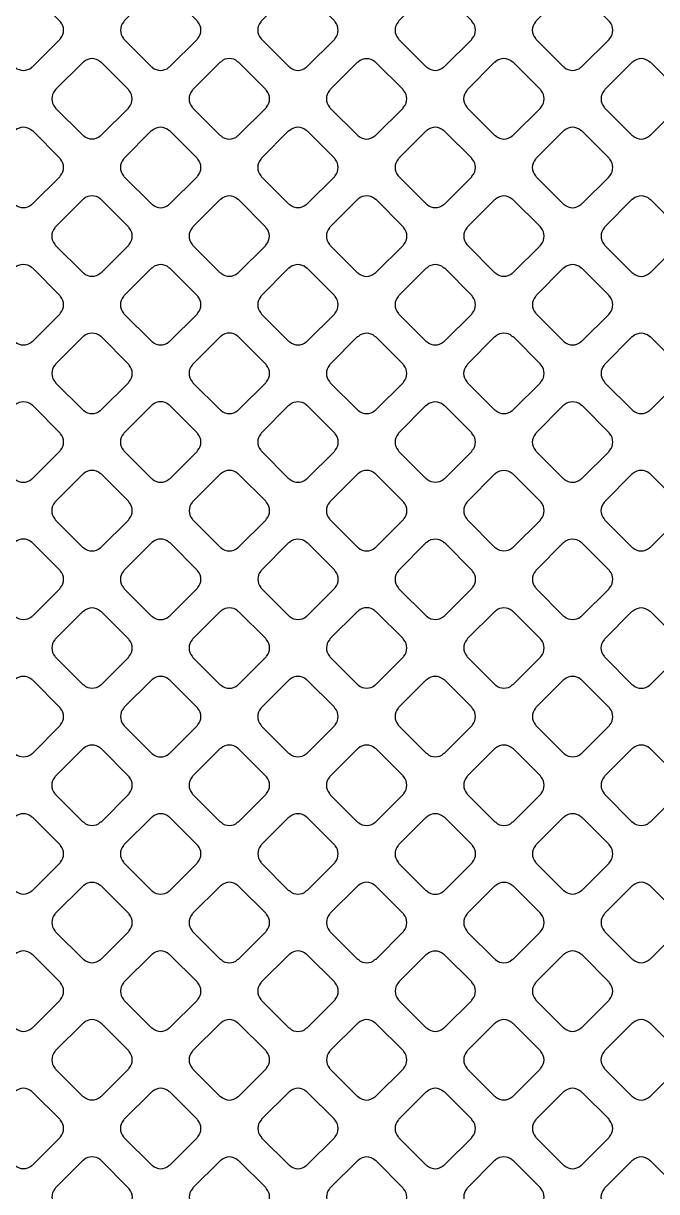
# Model space of a CAD drawing. Header units: millimetres. Extents: x 3440 to 3572, y 2 to 96.
# Drawn here: x 3532.939 to 3533.933, y 52.539 to 54.373 of the extents above; entities that cross this region are included whole.
import ezdxf

# ---------------------------------------------------------------- set-up
doc = ezdxf.new("R2010")
doc.units = ezdxf.units.MM
doc.header["$LTSCALE"] = 23.1
doc.layers.add('gbr-dxf', color=7, linetype='CONTINUOUS')

msp = doc.modelspace()

# ---------------------------------------------------------------- linework, layer by layer
at = {"layer": 'gbr-dxf', "linetype": 'Continuous'}
for points in [[(3532.8811, 54.3757, 0.379206), (3532.8811, 54.3498, -0.096458), (3532.8821, 54.3481), (3532.9247, 54.3055, -0.092289), (3532.9263, 54.3045, 0.37981), (3532.9523, 54.3045, -0.096625), (3532.9539, 54.3055), (3532.9965, 54.3481, -0.096111), (3532.9975, 54.3498, 0.37981), (3532.9975, 54.3757, -0.083792), (3532.9966, 54.3771), (3532.9538, 54.42, -0.088207), (3532.9523, 54.4209, 0.379523), (3532.9263, 54.4209, -0.096475), (3532.9247, 54.4199), (3532.8821, 54.3774, -0.096509)], [(3533.0966, 54.3756, 0.379249), (3533.0966, 54.3497, -0.10047), (3533.0976, 54.348), (3533.1401, 54.3055, -0.096332), (3533.1417, 54.3045, 0.379451), (3533.1677, 54.3045, -0.096117), (3533.1693, 54.3055), (3533.2121, 54.3483, -0.095895), (3533.213, 54.3499, 0.379201), (3533.213, 54.3758, -0.096625), (3533.212, 54.3775), (3533.1696, 54.42, -0.100476), (3533.1678, 54.421, 0.3795), (3533.1419, 54.421, -0.096614), (3533.1402, 54.42), (3533.0975, 54.3773, -0.096195)], [(3533.3121, 54.3498, -0.083548), (3533.3129, 54.3484), (3533.3558, 54.3056, -0.096328), (3533.3574, 54.3046, 0.379422), (3533.3834, 54.3046, -0.096625), (3533.385, 54.3056), (3533.4275, 54.3481, -0.096111), (3533.4285, 54.3497, 0.379451), (3533.4285, 54.3757, -0.096259), (3533.4275, 54.3773), (3533.3849, 54.42, -0.100215), (3533.3832, 54.421, 0.379249), (3533.3572, 54.4209, -0.096458), (3533.3556, 54.42), (3533.3131, 54.3774, -0.096627), (3533.3121, 54.3758, 0.379357)], [(3533.5276, 54.3497, -0.087848), (3533.5285, 54.3482), (3533.5711, 54.3056, -0.10046), (3533.5728, 54.3046, 0.37981), (3533.5988, 54.3046, -0.096625), (3533.6004, 54.3056), (3533.643, 54.3482, -0.096111), (3533.644, 54.3499, 0.37981), (3533.644, 54.3758, -0.09253), (3533.6431, 54.3774), (3533.6005, 54.42, -0.096423), (3533.5989, 54.4209, 0.379731), (3533.5729, 54.4209, -0.096458), (3533.5712, 54.42), (3533.5286, 54.3773, -0.096627), (3533.5276, 54.3756, 0.379731)], [(3533.7431, 54.3758, 0.379249), (3533.7431, 54.3498, -0.096475), (3533.7441, 54.3482), (3533.7868, 54.3055, -0.092289), (3533.7884, 54.3045, 0.37981), (3533.8144, 54.3045, -0.096625), (3533.816, 54.3055), (3533.8586, 54.3481, -0.096111), (3533.8596, 54.3498, 0.379308), (3533.8596, 54.3757, -0.083622), (3533.8587, 54.3771), (3533.8157, 54.4201, -0.087865), (3533.8143, 54.421, 0.379112), (3533.7883, 54.421, -0.096614), (3533.7867, 54.42), (3533.7441, 54.3774, -0.096195)], [(3532.9889, 54.242, -0.100588), (3532.9899, 54.2403), (3533.0324, 54.1978, -0.095895), (3533.0341, 54.1968, 0.379201), (3533.06, 54.1969, -0.096625), (3533.0616, 54.1978), (3533.1041, 54.2403, -0.096332), (3533.1051, 54.242, 0.379308), (3533.1051, 54.2679, -0.095968), (3533.1042, 54.2696), (3533.0614, 54.3123, -0.083374), (3533.06, 54.3132, 0.37947), (3533.0341, 54.3132, -0.096723), (3533.0324, 54.3122), (3532.9899, 54.2697, -0.096857), (3532.9889, 54.268, 0.3795)], [(3533.2043, 54.268, 0.379249), (3533.2043, 54.242, -0.103917), (3533.2053, 54.2402), (3533.2478, 54.1977, -0.10046), (3533.2495, 54.1967, 0.379451), (3533.2755, 54.1967, -0.096117), (3533.2771, 54.1977), (3533.3198, 54.2404, -0.095895), (3533.3208, 54.242, 0.379201), (3533.3208, 54.2679, -0.108153), (3533.3197, 54.2698), (3533.2772, 54.3123, -0.096111), (3533.2756, 54.3133, 0.3795), (3533.2496, 54.3133, -0.096259), (3533.248, 54.3123), (3533.2053, 54.2696, -0.096539)], [(3533.4199, 54.242, -0.088014), (3533.4208, 54.2405), (3533.4636, 54.1977, -0.083651), (3533.465, 54.1968, 0.37981), (3533.491, 54.1968, -0.095956), (3533.4927, 54.1978), (3533.5352, 54.2404, -0.096332), (3533.5362, 54.2421, 0.37981), (3533.5362, 54.268, -0.092636), (3533.5353, 54.2696), (3533.4927, 54.3122, -0.096627), (3533.4911, 54.3131, 0.379731), (3533.4651, 54.3131, -0.096723), (3533.4634, 54.3122), (3533.4209, 54.2696, -0.096857), (3533.4199, 54.268, 0.379731)], [(3533.6353, 54.242, -0.087254), (3533.6362, 54.2405), (3533.6789, 54.1978, -0.100073), (3533.6807, 54.1968, 0.379201), (3533.7066, 54.1968, -0.096625), (3533.7082, 54.1978), (3533.7509, 54.2404, -0.096111), (3533.7518, 54.242, 0.37981), (3533.7518, 54.268, -0.092418), (3533.7509, 54.2696), (3533.7082, 54.3123, -0.096857), (3533.7066, 54.3132, 0.379357), (3533.6806, 54.3133, -0.096507), (3533.679, 54.3123), (3533.6363, 54.2696, -0.096527), (3533.6353, 54.2679, 0.379112)], [(3533.851, 54.242, -0.10047), (3533.852, 54.2403), (3533.8945, 54.1978, -0.096857), (3533.8962, 54.1968, 0.379237), (3533.9221, 54.1968, -0.096031), (3533.9237, 54.1978), (3533.9663, 54.2403, -0.096328), (3533.9672, 54.2419, 0.379465), (3533.9672, 54.2679, -0.096723), (3533.9663, 54.2696), (3533.9235, 54.3123, -0.083681), (3533.9221, 54.3132, 0.379731), (3533.8962, 54.3132, -0.096458), (3533.8945, 54.3122), (3533.852, 54.2696, -0.096627), (3533.851, 54.268, 0.379731)], [(3532.8811, 54.1343, -0.091581), (3532.882, 54.1327), (3532.9248, 54.09, -0.087737), (3532.9262, 54.0891, 0.379422), (3532.9522, 54.0891, -0.096625), (3532.9538, 54.09), (3532.9965, 54.1327, -0.096111), (3532.9975, 54.1344, 0.37981), (3532.9975, 54.1603, -0.088014), (3532.9966, 54.1618), (3532.9539, 54.2045, -0.092233), (3532.9523, 54.2054, 0.379357), (3532.9264, 54.2055, -0.096507), (3532.9247, 54.2045), (3532.8821, 54.1618, -0.096527), (3532.8811, 54.1602, 0.379)], [(3533.0966, 54.1343, -0.096625), (3533.0976, 54.1327), (3533.1403, 54.09, -0.092233), (3533.1418, 54.089, 0.37981), (3533.1678, 54.089, -0.096103), (3533.1694, 54.09), (3533.212, 54.1326, -0.095819), (3533.213, 54.1342, 0.37981), (3533.213, 54.1602, -0.083792), (3533.2121, 54.1616), (3533.1692, 54.2045, -0.088207), (3533.1677, 54.2054, 0.379731), (3533.1417, 54.2054, -0.096723), (3533.1401, 54.2045), (3533.0976, 54.1619, -0.096627), (3533.0966, 54.1603, 0.379731)], [(3533.3121, 54.1601, 0.37947), (3533.3121, 54.1342, -0.095956), (3533.3131, 54.1325), (3533.3554, 54.0901, -0.108029), (3533.3573, 54.0891, 0.379308), (3533.3832, 54.0891, -0.09601), (3533.3849, 54.09), (3533.4275, 54.1327, -0.096227), (3533.4285, 54.1343, 0.379422), (3533.4285, 54.1603, -0.100399), (3533.4275, 54.162), (3533.3851, 54.2044, -0.10437), (3533.3833, 54.2054, 0.379357), (3533.3574, 54.2054, -0.096507), (3533.3557, 54.2045), (3533.313, 54.1618, -0.096527)], [(3533.5276, 54.1343, -0.083792), (3533.5285, 54.1329), (3533.5713, 54.0901, -0.096627), (3533.5729, 54.0891, 0.37981), (3533.5989, 54.0891, -0.096625), (3533.6006, 54.0901), (3533.643, 54.1326, -0.096111), (3533.644, 54.1342, 0.37981), (3533.644, 54.1602, -0.096458), (3533.643, 54.1618), (3533.6005, 54.2044, -0.100519), (3533.5987, 54.2054, 0.379731), (3533.5728, 54.2054, -0.096458), (3533.5711, 54.2044), (3533.5286, 54.1619, -0.096857), (3533.5276, 54.1603, 0.379731)], [(3533.7431, 54.1342, -0.087784), (3533.744, 54.1327), (3533.7867, 54.09, -0.100151), (3533.7884, 54.089, 0.379308), (3533.8143, 54.089, -0.09601), (3533.816, 54.09), (3533.8586, 54.1327, -0.096227), (3533.8596, 54.1343, 0.379191), (3533.8596, 54.1602, -0.092029), (3533.8587, 54.1618), (3533.816, 54.2045, -0.096539), (3533.8144, 54.2054, 0.379249), (3533.7884, 54.2054, -0.096458), (3533.7868, 54.2044), (3533.7441, 54.1618, -0.096627), (3533.7431, 54.1601, 0.379731)], [(3532.9888, 54.0266, -0.096261), (3532.9898, 54.025), (3533.0325, 53.9822, -0.091737), (3533.0341, 53.9813, 0.379011), (3533.06, 53.9813, -0.09601), (3533.0617, 53.9822), (3533.1043, 54.0248, -0.096227), (3533.1053, 54.0265, 0.379422), (3533.1052, 54.0524, -0.100399), (3533.1042, 54.0542), (3533.0615, 54.0969, -0.088207), (3533.06, 54.0978, 0.379357), (3533.0341, 54.0978, -0.095968), (3533.0325, 54.0968), (3532.9898, 54.0542, -0.096527), (3532.9888, 54.0525, 0.378945)], [(3533.2044, 54.0265, -0.100399), (3533.2054, 54.0248), (3533.2479, 53.9823, -0.096627), (3533.2495, 53.9813, 0.37981), (3533.2755, 53.9813, -0.096625), (3533.2772, 53.9823), (3533.3197, 54.0248, -0.096111), (3533.3206, 54.0265, 0.37981), (3533.3206, 54.0524, -0.096458), (3533.3196, 54.0541), (3533.277, 54.0968, -0.083733), (3533.2756, 54.0976, 0.379731), (3533.2496, 54.0976, -0.096625), (3533.248, 54.0967), (3533.2054, 54.0541, -0.096111), (3533.2044, 54.0525, 0.379731)], [(3533.4198, 54.0524, 0.379249), (3533.4198, 54.0265, -0.10047), (3533.4208, 54.0248), (3533.4634, 53.9822, -0.096111), (3533.465, 53.9812, 0.37981), (3533.491, 53.9812, -0.095956), (3533.4927, 53.9822), (3533.5354, 54.0249, -0.096111), (3533.5364, 54.0265, 0.379308), (3533.5364, 54.0525, -0.09601), (3533.5354, 54.0541), (3533.4928, 54.0968, -0.100093), (3533.491, 54.0978, 0.379112), (3533.4651, 54.0978, -0.096614), (3533.4635, 54.0968), (3533.4208, 54.0541, -0.096195)], [(3533.6354, 54.0265, -0.083792), (3533.6363, 54.0251), (3533.679, 53.9823, -0.09693), (3533.6807, 53.9813, 0.379237), (3533.7066, 53.9813, -0.095487), (3533.7083, 53.9823), (3533.7508, 54.0248, -0.096227), (3533.7518, 54.0265, 0.379465), (3533.7518, 54.0524, -0.096458), (3533.7508, 54.0541), (3533.7083, 54.0966, -0.100824), (3533.7066, 54.0976, 0.379731), (3533.6806, 54.0976, -0.096625), (3533.6789, 54.0966), (3533.6364, 54.0541, -0.096111), (3533.6354, 54.0524, 0.379731)], [(3533.8509, 54.0524, 0.379605), (3533.8509, 54.0265, -0.096625), (3533.8519, 54.0248), (3533.8945, 53.9822, -0.092233), (3533.8961, 53.9812, 0.37981), (3533.9221, 53.9812, -0.095956), (3533.9237, 53.9822), (3533.9663, 54.0248, -0.096332), (3533.9673, 54.0265, 0.37981), (3533.9673, 54.0524, -0.10047), (3533.9663, 54.0542), (3533.9237, 54.0968, -0.088202), (3533.9222, 54.0977, 0.379297), (3533.8962, 54.0977, -0.096217), (3533.8946, 54.0968), (3533.8519, 54.0541, -0.096527)], [(3532.8811, 53.9188, -0.087784), (3532.882, 53.9173), (3532.9249, 53.8744, -0.083651), (3532.9263, 53.8735, 0.379308), (3532.9523, 53.8735, -0.09601), (3532.9539, 53.8744), (3532.9966, 53.9171, -0.096227), (3532.9976, 53.9188, 0.378952), (3532.9976, 53.9447, -0.092052), (3532.9966, 53.9463), (3532.9539, 53.989, -0.096423), (3532.9522, 53.99, 0.37947), (3532.9263, 53.99, -0.096723), (3532.9246, 53.989), (3532.882, 53.9464, -0.096627), (3532.8811, 53.9448, 0.379731)], [(3533.0966, 53.9187, -0.09148), (3533.0976, 53.9172), (3533.1403, 53.8744, -0.0873), (3533.1418, 53.8735, 0.379422), (3533.1677, 53.8736, -0.095956), (3533.1694, 53.8745), (3533.212, 53.9172, -0.096332), (3533.213, 53.9188, 0.37981), (3533.213, 53.9448, -0.087784), (3533.2121, 53.9463), (3533.1694, 53.989, -0.092233), (3533.1678, 53.9899, 0.3795), (3533.1419, 53.9899, -0.096259), (3533.1402, 53.989), (3533.0976, 53.9463, -0.096227), (3533.0966, 53.9447, 0.378699)], [(3533.3121, 53.9188, -0.092139), (3533.313, 53.9172), (3533.3557, 53.8746, -0.103923), (3533.3574, 53.8735, 0.379201), (3533.3834, 53.8736, -0.096625), (3533.385, 53.8745), (3533.4275, 53.917, -0.096111), (3533.4285, 53.9187, 0.379308), (3533.4285, 53.9446, -0.087916), (3533.4276, 53.9461), (3533.3848, 53.989, -0.092398), (3533.3832, 53.9899, 0.37947), (3533.3572, 53.9899, -0.096723), (3533.3556, 53.9889), (3533.3131, 53.9464, -0.096857), (3533.3121, 53.9447, 0.3795)], [(3533.5276, 53.9446, 0.379249), (3533.5276, 53.9186, -0.096625), (3533.5286, 53.917), (3533.571, 53.8746, -0.107961), (3533.5729, 53.8735, 0.379308), (3533.5988, 53.8735, -0.09601), (3533.6005, 53.8745), (3533.6431, 53.9171, -0.095916), (3533.6441, 53.9188, 0.379422), (3533.6441, 53.9447, -0.10047), (3533.6431, 53.9464), (3533.6007, 53.9889, -0.10399), (3533.5989, 53.9899, 0.3795), (3533.5729, 53.9899, -0.096475), (3533.5713, 53.9889), (3533.5286, 53.9462, -0.096195)], [(3533.7432, 53.9447, 0.378889), (3533.7432, 53.9188, -0.087916), (3533.7441, 53.9173), (3533.787, 53.8744, -0.083076), (3533.7884, 53.8735, 0.379639), (3533.8143, 53.8735, -0.095956), (3533.816, 53.8745), (3533.8586, 53.9171, -0.096332), (3533.8596, 53.9187, 0.379308), (3533.8596, 53.9447, -0.092052), (3533.8586, 53.9462), (3533.816, 53.9889, -0.096328), (3533.8143, 53.9899, 0.378945), (3533.7884, 53.9899, -0.096217), (3533.7867, 53.9889), (3533.7441, 53.9463, -0.096206)], [(3532.9889, 53.811, -0.092139), (3532.9899, 53.8094), (3533.0325, 53.7667, -0.087638), (3533.034, 53.7658, 0.379451), (3533.06, 53.7658, -0.096117), (3533.0616, 53.7668), (3533.1042, 53.8094, -0.095796), (3533.1052, 53.811, 0.378779), (3533.1052, 53.8369, -0.104256), (3533.1042, 53.8387), (3533.0617, 53.8812, -0.092413), (3533.0601, 53.8822, 0.37947), (3533.0341, 53.8822, -0.096458), (3533.0325, 53.8812), (3532.9899, 53.8386, -0.096627), (3532.9889, 53.837, 0.379731)], [(3533.2043, 53.8111, -0.095778), (3533.2053, 53.8094), (3533.2481, 53.7667, -0.091737), (3533.2496, 53.7657, 0.379422), (3533.2756, 53.7658, -0.096625), (3533.2772, 53.7667), (3533.3198, 53.8093, -0.096111), (3533.3208, 53.8109, 0.37981), (3533.3208, 53.8369, -0.100585), (3533.3198, 53.8386), (3533.2771, 53.8813, -0.088202), (3533.2756, 53.8823, 0.379357), (3533.2496, 53.8823, -0.096507), (3533.248, 53.8813), (3533.2053, 53.8387, -0.096527), (3533.2044, 53.837, 0.379)], [(3533.4199, 53.811, -0.096625), (3533.4209, 53.8093), (3533.4635, 53.7667, -0.092233), (3533.4651, 53.7657, 0.37981), (3533.4911, 53.7657, -0.096608), (3533.4927, 53.7667), (3533.5353, 53.8093, -0.096332), (3533.5363, 53.811, 0.37981), (3533.5363, 53.8369, -0.084073), (3533.5354, 53.8383), (3533.4926, 53.8812, -0.088334), (3533.4911, 53.8821, 0.379731), (3533.4651, 53.8821, -0.096458), (3533.4634, 53.8811), (3533.4209, 53.8386, -0.096627), (3533.4199, 53.8369, 0.379731)], [(3533.6353, 53.8109, -0.096117), (3533.6363, 53.8093), (3533.6788, 53.7668, -0.107634), (3533.6807, 53.7657, 0.379201), (3533.7066, 53.7657, -0.095956), (3533.7082, 53.7667), (3533.7509, 53.8094, -0.096332), (3533.7518, 53.811, 0.37981), (3533.7518, 53.837, -0.10047), (3533.7508, 53.8387), (3533.7084, 53.8811, -0.10399), (3533.7066, 53.8821, 0.379357), (3533.6807, 53.8822, -0.096507), (3533.679, 53.8812), (3533.6363, 53.8385, -0.096423), (3533.6353, 53.8368, 0.379112)], [(3533.851, 53.811, -0.09253), (3533.8519, 53.8094), (3533.8947, 53.7667, -0.088207), (3533.8962, 53.7658, 0.379308), (3533.9221, 53.7658, -0.095862), (3533.9237, 53.7667), (3533.9663, 53.8093, -0.095916), (3533.9673, 53.8109, 0.378952), (3533.9673, 53.8368, -0.103884), (3533.9662, 53.8386), (3533.9237, 53.8812, -0.092398), (3533.9221, 53.8821, 0.37947), (3533.8962, 53.8821, -0.096723), (3533.8945, 53.8811), (3533.852, 53.8386, -0.096857), (3533.851, 53.837, 0.379731)], [(3532.8811, 53.7031, -0.10047), (3532.8821, 53.7014), (3532.9245, 53.659, -0.096332), (3532.9262, 53.658, 0.37981), (3532.9521, 53.658, -0.096625), (3532.9538, 53.659), (3532.9965, 53.7017, -0.096332), (3532.9975, 53.7033, 0.37981), (3532.9975, 53.7293, -0.096625), (3532.9965, 53.7309), (3532.954, 53.7734, -0.100151), (3532.9523, 53.7744, 0.379731), (3532.9264, 53.7744, -0.096458), (3532.9247, 53.7734), (3532.882, 53.7308, -0.096627), (3532.8811, 53.7291, 0.379731)], [(3533.0966, 53.7033, -0.09253), (3533.0976, 53.7017), (3533.1404, 53.6589, -0.088207), (3533.1419, 53.658, 0.37981), (3533.1678, 53.658, -0.096625), (3533.1695, 53.659), (3533.212, 53.7015, -0.096857), (3533.213, 53.7032, 0.379237), (3533.213, 53.7291, -0.104141), (3533.212, 53.7309), (3533.1694, 53.7736, -0.092398), (3533.1678, 53.7745, 0.379605), (3533.1418, 53.7745, -0.096458), (3533.1402, 53.7735), (3533.0976, 53.7309, -0.096857), (3533.0966, 53.7293, 0.379731)], [(3533.3121, 53.7032, -0.087284), (3533.313, 53.7017), (3533.3557, 53.659, -0.100073), (3533.3574, 53.658, 0.378897), (3533.3834, 53.658, -0.096528), (3533.385, 53.659), (3533.4276, 53.7016, -0.096328), (3533.4286, 53.7032, 0.379465), (3533.4286, 53.7292, -0.09253), (3533.4276, 53.7308), (3533.385, 53.7734, -0.096627), (3533.3833, 53.7744, 0.379357), (3533.3574, 53.7744, -0.095968), (3533.3557, 53.7734), (3533.3131, 53.7308, -0.096527), (3533.3121, 53.7291, 0.379)], [(3533.5276, 53.7291, 0.379605), (3533.5277, 53.7032, -0.092348), (3533.5286, 53.7016), (3533.5711, 53.6591, -0.10399), (3533.5729, 53.6581, 0.37981), (3533.5989, 53.6581, -0.095956), (3533.6006, 53.659), (3533.643, 53.7015, -0.096332), (3533.644, 53.7032, 0.37981), (3533.644, 53.7291, -0.088442), (3533.6431, 53.7306), (3533.6004, 53.7734, -0.092898), (3533.5988, 53.7743, 0.379297), (3533.5728, 53.7743, -0.096367), (3533.5712, 53.7734), (3533.5286, 53.7308, -0.096328)], [(3533.7431, 53.7291, 0.37947), (3533.7431, 53.7031, -0.095956), (3533.7441, 53.7015), (3533.7865, 53.6591, -0.107817), (3533.7884, 53.658, 0.379308), (3533.8143, 53.658, -0.095862), (3533.816, 53.659), (3533.8586, 53.7016, -0.095916), (3533.8596, 53.7033, 0.379422), (3533.8596, 53.7292, -0.10047), (3533.8586, 53.7309), (3533.8162, 53.7734, -0.10399), (3533.8144, 53.7744, 0.379357), (3533.7884, 53.7744, -0.096507), (3533.7868, 53.7734), (3533.7441, 53.7307, -0.096527)], [(3532.9888, 53.5955, -0.104392), (3532.9898, 53.5937), (3533.0323, 53.5512, -0.100476), (3533.034, 53.5502, 0.37981), (3533.06, 53.5502, -0.096625), (3533.0616, 53.5512), (3533.1043, 53.5938, -0.096111), (3533.1052, 53.5954, 0.37981), (3533.1052, 53.6214, -0.108195), (3533.1042, 53.6233), (3533.0617, 53.6658, -0.096627), (3533.06, 53.6667, 0.379731), (3533.0341, 53.6667, -0.096723), (3533.0324, 53.6658), (3532.9898, 53.6231, -0.096627), (3532.9888, 53.6214, 0.379731)], [(3533.2044, 53.5955, -0.092052), (3533.2054, 53.5939), (3533.2481, 53.5511, -0.087865), (3533.2496, 53.5502, 0.378897), (3533.2756, 53.5502, -0.096528), (3533.2772, 53.5512), (3533.3198, 53.5938, -0.095916), (3533.3208, 53.5954, 0.379011), (3533.3208, 53.6214, -0.104256), (3533.3198, 53.6232), (3533.2772, 53.6657, -0.092398), (3533.2756, 53.6667, 0.37947), (3533.2497, 53.6667, -0.096723), (3533.248, 53.6657), (3533.2054, 53.6231, -0.096627), (3533.2044, 53.6214, 0.379357)], [(3533.4199, 53.5955, -0.091952), (3533.4208, 53.5939), (3533.4636, 53.5511, -0.087639), (3533.4651, 53.5502, 0.379465), (3533.4911, 53.5502, -0.095956), (3533.4927, 53.5512), (3533.5354, 53.5939, -0.096332), (3533.5364, 53.5955, 0.379308), (3533.5364, 53.6214, -0.087946), (3533.5355, 53.6229), (3533.4927, 53.6657, -0.092398), (3533.4911, 53.6667, 0.379), (3533.4652, 53.6667, -0.096507), (3533.4635, 53.6657), (3533.4209, 53.623, -0.096527), (3533.4199, 53.6214, 0.378945)], [(3533.6354, 53.5954, -0.092348), (3533.6364, 53.5939), (3533.6789, 53.5513, -0.10442), (3533.6807, 53.5503, 0.379237), (3533.7066, 53.5503, -0.096031), (3533.7083, 53.5512), (3533.7508, 53.5938, -0.095916), (3533.7518, 53.5954, 0.379465), (3533.7518, 53.6214, -0.088442), (3533.7509, 53.6229), (3533.7081, 53.6656, -0.092898), (3533.7066, 53.6666, 0.379731), (3533.6806, 53.6666, -0.096458), (3533.6789, 53.6656), (3533.6364, 53.623, -0.096627), (3533.6354, 53.6214, 0.379731)], [(3533.8509, 53.6214, 0.379605), (3533.8509, 53.5954, -0.103917), (3533.8519, 53.5936), (3533.8944, 53.5512, -0.10046), (3533.8961, 53.5502, 0.379451), (3533.9221, 53.5502, -0.096117), (3533.9237, 53.5511), (3533.9664, 53.5938, -0.095796), (3533.9673, 53.5954, 0.37889), (3533.9673, 53.6214, -0.107922), (3533.9663, 53.6232), (3533.9238, 53.6657, -0.095796), (3533.9222, 53.6667, 0.378645), (3533.8962, 53.6667, -0.09657), (3533.8946, 53.6657), (3533.8519, 53.623, -0.096423)], [(3532.881, 53.5137, 0.37885), (3532.881, 53.4877, -0.091581), (3532.882, 53.4862), (3532.9246, 53.4435, -0.103324), (3532.9264, 53.4425, 0.378906), (3532.9523, 53.4425, -0.095778), (3532.954, 53.4435), (3532.9965, 53.486, -0.095895), (3532.9975, 53.4877, 0.379013), (3532.9975, 53.5136, -0.087916), (3532.9966, 53.5151), (3532.9537, 53.5579, -0.092187), (3532.9521, 53.5589, 0.378939), (3532.9262, 53.5589, -0.096614), (3532.9246, 53.5579), (3532.882, 53.5153, -0.096539)], [(3533.0966, 53.4876, -0.099643), (3533.0976, 53.4859), (3533.1401, 53.4434, -0.099829), (3533.1418, 53.4424, 0.378718), (3533.1677, 53.4424, -0.096261), (3533.1694, 53.4434), (3533.2121, 53.4861, -0.095895), (3533.2131, 53.4878, 0.379459), (3533.2131, 53.5137, -0.096625), (3533.2121, 53.5153), (3533.1696, 53.5579, -0.100151), (3533.1678, 53.5589, 0.379731), (3533.1419, 53.5589, -0.096458), (3533.1402, 53.5579), (3533.0976, 53.5152, -0.096627), (3533.0966, 53.5136, 0.379412)], [(3533.3122, 53.4878, -0.095866), (3533.3132, 53.4861), (3533.3558, 53.4435, -0.095824), (3533.3574, 53.4425, 0.378943), (3533.3834, 53.4425, -0.095506), (3533.385, 53.4435), (3533.4276, 53.4861, -0.095602), (3533.4286, 53.4877, 0.378785), (3533.4286, 53.5136, -0.100299), (3533.4276, 53.5154), (3533.3851, 53.5578, -0.10417), (3533.3833, 53.5588, 0.379411), (3533.3574, 53.5588, -0.096749), (3533.3557, 53.5579), (3533.3132, 53.5153, -0.096423), (3533.3122, 53.5137, 0.37906)], [(3533.5277, 53.5137, 0.379253), (3533.5277, 53.4877, -0.099935), (3533.5287, 53.486), (3533.5713, 53.4434, -0.093408), (3533.5729, 53.4425, 0.379155), (3533.5988, 53.4425, -0.095228), (3533.6005, 53.4434), (3533.6431, 53.4861, -0.096128), (3533.6441, 53.4877, 0.37981), (3533.6441, 53.5137, -0.096458), (3533.6431, 53.5153), (3533.6006, 53.5578, -0.100824), (3533.5988, 53.5588, 0.3795), (3533.5729, 53.5588, -0.096614), (3533.5712, 53.5579), (3533.5287, 53.5153, -0.095895)], [(3533.7432, 53.4877, -0.091476), (3533.7441, 53.4861), (3533.7867, 53.4435, -0.103498), (3533.7885, 53.4425, 0.378943), (3533.8144, 53.4425, -0.095778), (3533.816, 53.4435), (3533.8586, 53.486, -0.095796), (3533.8596, 53.4877, 0.378431), (3533.8596, 53.5136, -0.087788), (3533.8587, 53.5151), (3533.8159, 53.5579, -0.092187), (3533.8143, 53.5588, 0.379347), (3533.7883, 53.5588, -0.096953), (3533.7867, 53.5578), (3533.7442, 53.5153, -0.096857), (3533.7432, 53.5136, 0.379412)], [(3532.9889, 53.3799, -0.091558), (3532.9898, 53.3783), (3533.0324, 53.3358, -0.103446), (3533.0341, 53.3348, 0.379332), (3533.0601, 53.3347, -0.094102), (3533.0617, 53.3357), (3533.1043, 53.3782, -0.096527), (3533.1052, 53.3799, 0.379324), (3533.1052, 53.4058, -0.08988), (3533.1043, 53.4073), (3533.0619, 53.4497, -0.095467), (3533.0599, 53.4509, 0.37914), (3533.0341, 53.4509, -0.099022), (3533.032, 53.4497), (3532.9898, 53.4075, -0.096266), (3532.9889, 53.4059, 0.379731)], [(3533.2043, 53.4058, 0.37908), (3533.2044, 53.3799, -0.103999), (3533.2054, 53.3781), (3533.2478, 53.3357, -0.09979), (3533.2495, 53.3347, 0.379731), (3533.2755, 53.3347, -0.09572), (3533.2772, 53.3356), (3533.3198, 53.3783, -0.096332), (3533.3208, 53.3799, 0.379289), (3533.3208, 53.4059, -0.107077), (3533.3197, 53.4077), (3533.2775, 53.4499, -0.093481), (3533.2755, 53.4511, 0.378374), (3533.2498, 53.4511, -0.095281), (3533.2477, 53.4499), (3533.2053, 53.4074, -0.094495)], [(3533.4199, 53.38, -0.091476), (3533.4209, 53.3784), (3533.4637, 53.3356, -0.087297), (3533.4651, 53.3347, 0.379107), (3533.4911, 53.3347, -0.095614), (3533.4927, 53.3357), (3533.5353, 53.3783, -0.095443), (3533.5363, 53.3799, 0.379293), (3533.5363, 53.4059, -0.104175), (3533.5352, 53.4077), (3533.493, 53.4499, -0.090605), (3533.4911, 53.4511, 0.379465), (3533.4652, 53.4511, -0.09422), (3533.4632, 53.4499), (3533.4209, 53.4076, -0.096111), (3533.42, 53.4059, 0.379289)], [(3533.6355, 53.38, -0.101038), (3533.6365, 53.3783), (3533.6791, 53.3357, -0.096509), (3533.6807, 53.3347, 0.379214), (3533.7067, 53.3348, -0.096625), (3533.7083, 53.3357), (3533.7508, 53.3783, -0.095916), (3533.7518, 53.3799, 0.379731), (3533.7518, 53.4059, -0.096265), (3533.7508, 53.4075), (3533.7086, 53.4498, -0.097453), (3533.7065, 53.451, 0.379461), (3533.6807, 53.451, -0.093836), (3533.6787, 53.4498), (3533.6364, 53.4076, -0.095605), (3533.6355, 53.4059, 0.378681)], [(3533.8509, 53.3799, -0.091558), (3533.8519, 53.3783), (3533.8945, 53.3357, -0.104018), (3533.8963, 53.3347, 0.379731), (3533.9223, 53.3347, -0.095865), (3533.9239, 53.3357), (3533.9664, 53.3782, -0.095628), (3533.9674, 53.3798, 0.379731), (3533.9674, 53.4058, -0.087748), (3533.9664, 53.4073), (3533.924, 53.4497, -0.095886), (3533.922, 53.4509, 0.379617), (3533.8962, 53.4509, -0.099022), (3533.8941, 53.4497), (3533.8519, 53.4075, -0.096266), (3533.8509, 53.4059, 0.379731)], [(3532.881, 53.2721, -0.087274), (3532.8819, 53.2706), (3532.9246, 53.2279, -0.09979), (3532.9263, 53.2269, 0.379289), (3532.9523, 53.2269, -0.094632), (3532.9539, 53.2279), (3532.9966, 53.2706, -0.094533), (3532.9976, 53.2722, 0.379287), (3532.9976, 53.2981, -0.091581), (3532.9966, 53.2997), (3532.9539, 53.3424, -0.095824), (3532.9523, 53.3434, 0.379293), (3532.9263, 53.3433, -0.096119), (3532.9247, 53.3424), (3532.882, 53.2997, -0.095628), (3532.881, 53.2981, 0.379731)], [(3533.0966, 53.2981, 0.379208), (3533.0967, 53.2722, -0.095756), (3533.0976, 53.2705), (3533.1403, 53.2279, -0.092406), (3533.1418, 53.2269, 0.379672), (3533.1678, 53.2269, -0.095612), (3533.1694, 53.2279), (3533.2121, 53.2705, -0.095602), (3533.213, 53.2722, 0.379293), (3533.213, 53.2981, -0.083235), (3533.2121, 53.2995), (3533.1693, 53.3424, -0.087638), (3533.1678, 53.3433, 0.379289), (3533.1418, 53.3433, -0.096998), (3533.1402, 53.3423), (3533.0976, 53.2998, -0.096539)], [(3533.3121, 53.2721, -0.103506), (3533.3131, 53.2704), (3533.3556, 53.2279, -0.100261), (3533.3573, 53.2269, 0.379155), (3533.3832, 53.2269, -0.096261), (3533.3849, 53.2278), (3533.4276, 53.2705, -0.096423), (3533.4285, 53.2722, 0.379506), (3533.4285, 53.2981, -0.107878), (3533.4275, 53.3), (3533.385, 53.3424, -0.096266), (3533.3834, 53.3434, 0.379731), (3533.3574, 53.3434, -0.09572), (3533.3558, 53.3424), (3533.3131, 53.2997, -0.096111), (3533.3121, 53.2981, 0.379321)], [(3533.5277, 53.2982, 0.379214), (3533.5277, 53.2722, -0.09834), (3533.5287, 53.2705), (3533.5714, 53.2279, -0.091964), (3533.5729, 53.227, 0.379731), (3533.5989, 53.227, -0.096265), (3533.6005, 53.228), (3533.6431, 53.2705, -0.096128), (3533.6441, 53.2722, 0.379107), (3533.6441, 53.2981, -0.100113), (3533.6431, 53.2998), (3533.6006, 53.3423, -0.103849), (3533.5988, 53.3433, 0.378681), (3533.5729, 53.3433, -0.097138), (3533.5712, 53.3424), (3533.5287, 53.2998, -0.094807)], [(3533.7432, 53.2722, -0.100299), (3533.7442, 53.2705), (3533.7869, 53.2279, -0.095895), (3533.7885, 53.2269, 0.379208), (3533.8145, 53.2269, -0.09572), (3533.8161, 53.2279), (3533.8587, 53.2705, -0.095916), (3533.8596, 53.2721, 0.379731), (3533.8596, 53.2981, -0.096265), (3533.8587, 53.2997), (3533.8161, 53.3423, -0.10046), (3533.8144, 53.3433, 0.379289), (3533.7884, 53.3433, -0.095506), (3533.7868, 53.3424), (3533.7442, 53.2998, -0.095602), (3533.7432, 53.2982, 0.378906)], [(3532.9888, 53.1903, 0.379293), (3532.9888, 53.1643, -0.087314), (3532.9897, 53.1628), (3533.0324, 53.1202, -0.09979), (3533.0341, 53.1192, 0.379731), (3533.06, 53.1192, -0.09572), (3533.0617, 53.1202), (3533.1043, 53.1628, -0.096214), (3533.1053, 53.1644, 0.379703), (3533.1053, 53.1904, -0.091769), (3533.1044, 53.1919), (3533.0617, 53.2346, -0.095602), (3533.0601, 53.2356, 0.378906), (3533.0341, 53.2356, -0.09601), (3533.0325, 53.2346), (3532.9898, 53.1919, -0.095796)], [(3533.2044, 53.1644, -0.095506), (3533.2054, 53.1628), (3533.248, 53.1201, -0.093721), (3533.2496, 53.1192, 0.378893), (3533.2755, 53.1192, -0.096355), (3533.2772, 53.1201), (3533.3198, 53.1628, -0.096726), (3533.3208, 53.1644, 0.379506), (3533.3208, 53.1904, -0.083271), (3533.3199, 53.1918), (3533.277, 53.2346, -0.087638), (3533.2755, 53.2355, 0.379731), (3533.2496, 53.2355, -0.096265), (3533.2479, 53.2346), (3533.2054, 53.192, -0.095916), (3533.2044, 53.1904, 0.379289)], [(3533.4199, 53.1903, 0.379427), (3533.4199, 53.1644, -0.103917), (3533.4209, 53.1626), (3533.4633, 53.1201, -0.100054), (3533.4651, 53.1191, 0.379731), (3533.491, 53.1191, -0.096265), (3533.4927, 53.1201), (3533.5353, 53.1627, -0.096266), (3533.5363, 53.1644, 0.379731), (3533.5363, 53.1904, -0.107718), (3533.5352, 53.1922), (3533.4928, 53.2347, -0.094106), (3533.4912, 53.2356, 0.379289), (3533.4652, 53.2357, -0.094497), (3533.4636, 53.2347), (3533.4208, 53.1919, -0.094509)], [(3533.6355, 53.1645, -0.09572), (3533.6365, 53.1628), (3533.6792, 53.1201, -0.091964), (3533.6807, 53.1192, 0.379731), (3533.7067, 53.1192, -0.096265), (3533.7083, 53.1201), (3533.7509, 53.1627, -0.096128), (3533.7519, 53.1644, 0.379155), (3533.7519, 53.1903, -0.100538), (3533.7509, 53.192), (3533.7084, 53.2345, -0.104803), (3533.7066, 53.2356, 0.379506), (3533.6806, 53.2356, -0.095973), (3533.679, 53.2346), (3533.6365, 53.1921, -0.096266), (3533.6355, 53.1904, 0.379731)], [(3533.8511, 53.1644, -0.099534), (3533.8521, 53.1627), (3533.8946, 53.1202, -0.095602), (3533.8962, 53.1192, 0.378943), (3533.9222, 53.1192, -0.095866), (3533.9238, 53.1202), (3533.9664, 53.1628, -0.095585), (3533.9674, 53.1644, 0.379324), (3533.9674, 53.1904, -0.095612), (3533.9664, 53.192), (3533.9239, 53.2345, -0.099711), (3533.9222, 53.2355, 0.378858), (3533.8962, 53.2355, -0.095506), (3533.8946, 53.2345), (3533.852, 53.192, -0.095602), (3533.8511, 53.1904, 0.378858)], [(3532.8811, 53.0826, 0.379293), (3532.8811, 53.0566, -0.083235), (3532.882, 53.0552), (3532.9247, 53.0125, -0.096266), (3532.9264, 53.0115, 0.379731), (3532.9524, 53.0115, -0.09572), (3532.954, 53.0125), (3532.9965, 53.055, -0.096214), (3532.9975, 53.0566, 0.379672), (3532.9975, 53.0826, -0.096117), (3532.9965, 53.0842), (3532.9539, 53.1268, -0.099711), (3532.9522, 53.1278, 0.378858), (3532.9263, 53.1278, -0.095506), (3532.9247, 53.1268), (3532.8821, 53.0842, -0.095602)], [(3533.0966, 53.0566, -0.091685), (3533.0975, 53.055), (3533.1403, 53.0123, -0.086956), (3533.1418, 53.0113, 0.37907), (3533.1677, 53.0113, -0.096618), (3533.1694, 53.0123), (3533.2121, 53.055, -0.097561), (3533.2131, 53.0567, 0.379506), (3533.2131, 53.0827, -0.087686), (3533.2122, 53.0841), (3533.1694, 53.1269, -0.091964), (3533.1678, 53.1278, 0.379731), (3533.1419, 53.1278, -0.096265), (3533.1402, 53.1269), (3533.0976, 53.0842, -0.095916), (3533.0966, 53.0826, 0.379731)], [(3533.3122, 53.0826, 0.379293), (3533.3122, 53.0567, -0.100032), (3533.3132, 53.0549), (3533.3557, 53.0124, -0.095628), (3533.3574, 53.0114, 0.379731), (3533.3833, 53.0114, -0.096265), (3533.385, 53.0124), (3533.4275, 53.0549, -0.096111), (3533.4285, 53.0566, 0.379321), (3533.4285, 53.0825, -0.095506), (3533.4275, 53.0841), (3533.3847, 53.1269, -0.082483), (3533.3833, 53.1278, 0.378858), (3533.3574, 53.1278, -0.095968), (3533.3557, 53.1268), (3533.3132, 53.0843, -0.096539)], [(3533.5277, 53.0566, -0.107718), (3533.5287, 53.0548), (3533.5711, 53.0124, -0.104018), (3533.5729, 53.0113, 0.379731), (3533.5989, 53.0113, -0.09572), (3533.6005, 53.0123), (3533.6431, 53.0549, -0.096266), (3533.6441, 53.0566, 0.379731), (3533.6441, 53.0826, -0.103612), (3533.6431, 53.0843), (3533.6007, 53.1267, -0.107548), (3533.5988, 53.1278, 0.379731), (3533.5729, 53.1278, -0.09572), (3533.5712, 53.1268), (3533.5286, 53.0842, -0.096266), (3533.5277, 53.0826, 0.379731)], [(3533.7433, 53.0566, -0.096265), (3533.7443, 53.055), (3533.7869, 53.0124, -0.091913), (3533.7884, 53.0115, 0.379731), (3533.8144, 53.0115, -0.09572), (3533.816, 53.0124), (3533.8586, 53.055, -0.096227), (3533.8596, 53.0567, 0.379064), (3533.8596, 53.0826, -0.101453), (3533.8586, 53.0843), (3533.8162, 53.1267, -0.105241), (3533.8144, 53.1277, 0.379506), (3533.7885, 53.1277, -0.095973), (3533.7868, 53.1268), (3533.7443, 53.0843, -0.095916), (3533.7433, 53.0826, 0.379731)], [(3532.9889, 52.9489, -0.083235), (3532.9897, 52.9475), (3533.0325, 52.9047, -0.096128), (3533.0341, 52.9037, 0.379155), (3533.0601, 52.9037, -0.097138), (3533.0617, 52.9047), (3533.1042, 52.9472, -0.097675), (3533.1052, 52.9489, 0.379506), (3533.1052, 52.9748, -0.096475), (3533.1043, 52.9765), (3533.0617, 53.019, -0.100054), (3533.06, 53.02, 0.379731), (3533.034, 53.02, -0.096265), (3533.0324, 53.019), (3532.9898, 52.9765, -0.095916), (3532.9889, 52.9748, 0.379731)], [(3533.2044, 52.9748, 0.379293), (3533.2044, 52.9488, -0.096119), (3533.2054, 52.9472), (3533.248, 52.9046, -0.091437), (3533.2495, 52.9036, 0.379731), (3533.2755, 52.9036, -0.096265), (3533.2772, 52.9046), (3533.3198, 52.9472, -0.096111), (3533.3208, 52.9489, 0.379289), (3533.3208, 52.9748, -0.099643), (3533.3198, 52.9765), (3533.2771, 53.0192, -0.08752), (3533.2756, 53.0201, 0.378906), (3533.2497, 53.0201, -0.095862), (3533.248, 53.0191), (3533.2053, 52.9764, -0.095796)], [(3533.42, 52.9489, -0.100032), (3533.421, 52.9472), (3533.4636, 52.9046, -0.096266), (3533.4652, 52.9036, 0.379731), (3533.4912, 52.9036, -0.09572), (3533.4928, 52.9046), (3533.5353, 52.9471, -0.096266), (3533.5363, 52.9487, 0.379731), (3533.5363, 52.9747, -0.09572), (3533.5353, 52.9763), (3533.4925, 53.0192, -0.083056), (3533.4911, 53.0201, 0.379731), (3533.4651, 53.0201, -0.09572), (3533.4635, 53.0191), (3533.4209, 52.9765, -0.096266), (3533.42, 52.9749, 0.379731)], [(3533.6355, 52.9488, -0.107718), (3533.6365, 52.9469), (3533.6788, 52.9047, -0.103821), (3533.6806, 52.9036, 0.379731), (3533.7066, 52.9036, -0.096265), (3533.7082, 52.9046), (3533.7508, 52.9473, -0.095916), (3533.7518, 52.9489, 0.379731), (3533.7518, 52.9749, -0.104215), (3533.7508, 52.9767), (3533.7085, 53.0189, -0.107548), (3533.7067, 53.02, 0.379731), (3533.6807, 53.02, -0.09572), (3533.679, 53.019), (3533.6365, 52.9764, -0.096266), (3533.6355, 52.9748, 0.379731)], [(3533.851, 52.9489, -0.09572), (3533.852, 52.9473), (3533.8946, 52.9047, -0.091964), (3533.8961, 52.9038, 0.379731), (3533.9221, 52.9038, -0.095756), (3533.9237, 52.9047), (3533.9663, 52.9473, -0.095488), (3533.9673, 52.949, 0.379107), (3533.9673, 52.9749, -0.101258), (3533.9663, 52.9766), (3533.9239, 53.019, -0.105686), (3533.9221, 53.0201, 0.379506), (3533.8961, 53.0201, -0.095973), (3533.8945, 53.0191), (3533.852, 52.9766, -0.096266), (3533.851, 52.9749, 0.379731)], [(3532.8811, 52.8411, -0.096259), (3532.8821, 52.8395), (3532.9246, 52.797, -0.107858), (3532.9264, 52.7959, 0.378633), (3532.9523, 52.7959, -0.095866), (3532.954, 52.7969), (3532.9966, 52.8395, -0.095602), (3532.9976, 52.8412, 0.379293), (3532.9975, 52.8671, -0.099964), (3532.9965, 52.8688), (3532.9541, 52.9113, -0.103868), (3532.9523, 52.9123, 0.379731), (3532.9263, 52.9123, -0.096265), (3532.9247, 52.9113), (3532.9245, 52.9112), (3532.8821, 52.8687, -0.098537), (3532.8811, 52.8671, 0.379672)], [(3533.0966, 52.8671, 0.379208), (3533.0967, 52.8411, -0.087314), (3533.0976, 52.8396), (3533.1404, 52.7968, -0.083134), (3533.1418, 52.7959, 0.379731), (3533.1678, 52.7959, -0.096265), (3533.1694, 52.7969), (3533.212, 52.8395, -0.095916), (3533.213, 52.8411, 0.379289), (3533.213, 52.8671, -0.092061), (3533.2121, 52.8686), (3533.1694, 52.9113, -0.095895), (3533.1678, 52.9123, 0.378815), (3533.1418, 52.9123, -0.095778), (3533.1402, 52.9113), (3533.0976, 52.8687, -0.095443)], [(3533.3121, 52.8411, -0.096265), (3533.3131, 52.8395), (3533.3558, 52.7967, -0.091913), (3533.3574, 52.7958, 0.379731), (3533.3833, 52.7958, -0.09572), (3533.385, 52.7968), (3533.4276, 52.8394, -0.096266), (3533.4286, 52.841, 0.379731), (3533.4286, 52.867, -0.100032), (3533.4276, 52.8687), (3533.3849, 52.9114, -0.087638), (3533.3834, 52.9124, 0.379731), (3533.3574, 52.9124, -0.096265), (3533.3558, 52.9114), (3533.3131, 52.8687, -0.095916), (3533.3121, 52.8671, 0.379731)], [(3533.5278, 52.8411, -0.104215), (3533.5288, 52.8393), (3533.5712, 52.797, -0.100054), (3533.5729, 52.796, 0.379731), (3533.5989, 52.796, -0.096265), (3533.6005, 52.7969), (3533.643, 52.8394, -0.095916), (3533.644, 52.8411, 0.379731), (3533.644, 52.867, -0.091745), (3533.6431, 52.8686), (3533.6005, 52.9112, -0.096266), (3533.5988, 52.9122, 0.379731), (3533.5729, 52.9122, -0.095865), (3533.5712, 52.9112), (3533.5288, 52.8687, -0.095628), (3533.5278, 52.8671, 0.379731)], [(3533.7432, 52.8411, -0.107718), (3533.7442, 52.8393), (3533.7865, 52.797, -0.103868), (3533.7883, 52.796, 0.379731), (3533.8143, 52.796, -0.095756), (3533.8159, 52.7969), (3533.8585, 52.8396, -0.095535), (3533.8595, 52.8412, 0.379731), (3533.8595, 52.8672, -0.103612), (3533.8585, 52.869), (3533.8162, 52.9112, -0.107817), (3533.8144, 52.9123, 0.379731), (3533.7884, 52.9123, -0.096265), (3533.7867, 52.9113), (3533.7442, 52.8687, -0.096266), (3533.7432, 52.8671, 0.379731)], [(3532.9888, 52.7334, -0.096355), (3532.9898, 52.7317), (3533.0323, 52.6892, -0.108174), (3533.0342, 52.6882, 0.379075), (3533.0601, 52.6882, -0.096265), (3533.0617, 52.6892), (3533.1043, 52.7318, -0.096111), (3533.1053, 52.7334, 0.379321), (3533.1053, 52.7593, -0.099534), (3533.1043, 52.7611), (3533.0618, 52.8035, -0.103498), (3533.0601, 52.8046, 0.379208), (3533.0341, 52.8045, -0.095607), (3533.0325, 52.8036), (3532.9898, 52.7609, -0.097471), (3532.9889, 52.7593, 0.378839)], [(3533.2044, 52.7334, -0.091558), (3533.2054, 52.7318), (3533.2482, 52.689, -0.087516), (3533.2497, 52.6881, 0.379731), (3533.2756, 52.6881, -0.095865), (3533.2773, 52.6891), (3533.3198, 52.7316, -0.095628), (3533.3208, 52.7332, 0.379731), (3533.3208, 52.7592, -0.103999), (3533.3197, 52.761), (3533.2771, 52.8036, -0.092126), (3533.2756, 52.8045, 0.379731), (3533.2496, 52.8045, -0.09572), (3533.248, 52.8036), (3533.2054, 52.761, -0.096266), (3533.2044, 52.7594, 0.379731)], [(3533.42, 52.7333, -0.09572), (3533.4209, 52.7316), (3533.4635, 52.689, -0.091913), (3533.4651, 52.6881, 0.379731), (3533.491, 52.6881, -0.09572), (3533.4927, 52.6891), (3533.5353, 52.7317, -0.096266), (3533.5363, 52.7333, 0.379731), (3533.5363, 52.7593, -0.100032), (3533.5353, 52.761), (3533.4927, 52.8036, -0.087516), (3533.4912, 52.8045, 0.379731), (3533.4652, 52.8045, -0.09572), (3533.4636, 52.8036), (3533.4209, 52.7609, -0.096266), (3533.42, 52.7592, 0.379731)], [(3533.6355, 52.7334, -0.103612), (3533.6365, 52.7316), (3533.6789, 52.6893, -0.09979), (3533.6806, 52.6883, 0.379731), (3533.7066, 52.6883, -0.095865), (3533.7082, 52.6892), (3533.7507, 52.7317, -0.095628), (3533.7517, 52.7334, 0.379731), (3533.7517, 52.7593, -0.091745), (3533.7507, 52.7609), (3533.7082, 52.8035, -0.096121), (3533.7065, 52.8045, 0.379731), (3533.6806, 52.8045, -0.09572), (3533.6789, 52.8035), (3533.6365, 52.761, -0.096266), (3533.6355, 52.7594, 0.379731)], [(3533.8508, 52.7333, -0.095756), (3533.8518, 52.7317), (3533.8943, 52.6892, -0.107548), (3533.8961, 52.6882, 0.379731), (3533.9221, 52.6882, -0.09572), (3533.9238, 52.6891), (3533.9664, 52.7318, -0.096266), (3533.9674, 52.7334, 0.379731), (3533.9674, 52.7594, -0.100032), (3533.9664, 52.7611), (3533.9239, 52.8036, -0.103868), (3533.9221, 52.8046, 0.379731), (3533.8961, 52.8046, -0.096265), (3533.8945, 52.8036), (3533.8518, 52.761, -0.095916), (3533.8508, 52.7593, 0.379731)], [(3532.8811, 52.6256, -0.091686), (3532.882, 52.624), (3532.9246, 52.5815, -0.103446), (3532.9264, 52.5805, 0.379731), (3532.9524, 52.5805, -0.096265), (3532.954, 52.5814), (3532.9965, 52.624, -0.096214), (3532.9975, 52.6256, 0.379672), (3532.9975, 52.6516, -0.08798), (3532.9966, 52.6531), (3532.9538, 52.6958, -0.092456), (3532.9523, 52.6968, 0.378936), (3532.9264, 52.6968, -0.094394), (3532.9248, 52.6958), (3532.8821, 52.6532, -0.097043), (3532.8811, 52.6515, 0.379062)], [(3533.0966, 52.6256, -0.101233), (3533.0976, 52.6239), (3533.1403, 52.5813, -0.097357), (3533.1419, 52.5803, 0.378984), (3533.1678, 52.5803, -0.095973), (3533.1695, 52.5813), (3533.2122, 52.624, -0.096266), (3533.2131, 52.6256, 0.379731), (3533.2131, 52.6516, -0.09572), (3533.2122, 52.6532), (3533.1696, 52.6958, -0.09979), (3533.1678, 52.6968, 0.379731), (3533.1419, 52.6968, -0.09572), (3533.1402, 52.6958), (3533.0976, 52.6532, -0.096128), (3533.0966, 52.6516, 0.379506)], [(3533.3123, 52.6256, -0.091663), (3533.3132, 52.624), (3533.3559, 52.5813, -0.086956), (3533.3574, 52.5804, 0.379731), (3533.3833, 52.5804, -0.096265), (3533.385, 52.5814), (3533.4275, 52.6239, -0.095916), (3533.4285, 52.6255, 0.379731), (3533.4285, 52.6515, -0.104215), (3533.4274, 52.6533), (3533.385, 52.6958, -0.091964), (3533.3834, 52.6967, 0.379731), (3533.3574, 52.6967, -0.095756), (3533.3558, 52.6957), (3533.3132, 52.6532, -0.095958), (3533.3123, 52.6515, 0.379731)], [(3533.5277, 52.6256, -0.100032), (3533.5287, 52.6239), (3533.5711, 52.5814, -0.096266), (3533.5728, 52.5804, 0.379731), (3533.5988, 52.5804, -0.09572), (3533.6004, 52.5814), (3533.643, 52.624, -0.096266), (3533.644, 52.6257, 0.379731), (3533.644, 52.6516, -0.09572), (3533.643, 52.6533), (3533.6006, 52.6958, -0.09979), (3533.5988, 52.6968, 0.379731), (3533.5729, 52.6968, -0.09572), (3533.5712, 52.6958), (3533.5286, 52.6532, -0.096266), (3533.5277, 52.6516, 0.379731)], [(3533.7432, 52.6257, -0.104215), (3533.7442, 52.6239), (3533.7867, 52.5814, -0.09979), (3533.7884, 52.5804, 0.379731), (3533.8144, 52.5804, -0.09572), (3533.816, 52.5814), (3533.8585, 52.6239, -0.096266), (3533.8595, 52.6255, 0.379731), (3533.8595, 52.6515, -0.091558), (3533.8586, 52.6531), (3533.8159, 52.6958, -0.095916), (3533.8142, 52.6968, 0.379731), (3533.7883, 52.6968, -0.096265), (3533.7866, 52.6958), (3533.7442, 52.6533, -0.095916), (3533.7432, 52.6517, 0.379731)], [(3532.9889, 52.5438, 0.37925), (3532.9889, 52.5179, -0.095956), (3532.9899, 52.5162), (3533.0326, 52.4735, -0.091437), (3533.0341, 52.4726, 0.379731), (3533.0601, 52.4726, -0.096265), (3533.0617, 52.4735), (3533.1044, 52.5162, -0.095935), (3533.1054, 52.5178, 0.378936), (3533.1054, 52.5438, -0.082704), (3533.1045, 52.5451), (3533.0615, 52.5881, -0.087864), (3533.0601, 52.5891, 0.379287), (3533.0341, 52.5891, -0.095612), (3533.0325, 52.5881), (3532.9898, 52.5454, -0.095602)], [(3533.2045, 52.5178, -0.105513), (3533.2055, 52.516), (3533.2479, 52.4736, -0.102096), (3533.2496, 52.4726, 0.379099), (3533.2755, 52.4726, -0.09601), (3533.2772, 52.4736), (3533.3198, 52.5162, -0.095602), (3533.3208, 52.5178, 0.379293), (3533.3208, 52.5438, -0.107999), (3533.3197, 52.5457), (3533.2773, 52.588, -0.096266), (3533.2757, 52.589, 0.379731), (3533.2497, 52.589, -0.09572), (3533.2481, 52.588), (3533.2054, 52.5454, -0.095589), (3533.2045, 52.5438, 0.378633)], [(3533.42, 52.5179, -0.091558), (3533.4209, 52.5163), (3533.4636, 52.4736, -0.087515), (3533.4651, 52.4727, 0.379731), (3533.491, 52.4727, -0.095756), (3533.4927, 52.4737), (3533.5352, 52.5162, -0.095958), (3533.5362, 52.5178, 0.379731), (3533.5362, 52.5438, -0.103612), (3533.5351, 52.5456), (3533.4926, 52.5881, -0.091913), (3533.4911, 52.589, 0.379731), (3533.4651, 52.589, -0.09572), (3533.4635, 52.588), (3533.4209, 52.5455, -0.096266), (3533.42, 52.5439, 0.379731)], [(3533.6354, 52.5179, -0.100266), (3533.6364, 52.5162), (3533.679, 52.4736, -0.095628), (3533.6806, 52.4726, 0.379731), (3533.7066, 52.4726, -0.096265), (3533.7082, 52.4736), (3533.7508, 52.5162, -0.095916), (3533.7518, 52.5179, 0.379731), (3533.7518, 52.5438, -0.096265), (3533.7508, 52.5455), (3533.7082, 52.5881, -0.100054), (3533.7065, 52.5891, 0.379731), (3533.6806, 52.5891, -0.096265), (3533.6789, 52.5881), (3533.6363, 52.5455, -0.095916), (3533.6354, 52.5439, 0.379731)], [(3533.8509, 52.5178, -0.091558), (3533.8519, 52.5163), (3533.8945, 52.4737, -0.104018), (3533.8963, 52.4726, 0.379731), (3533.9223, 52.4726, -0.09572), (3533.9239, 52.4736), (3533.9664, 52.5161, -0.096266), (3533.9674, 52.5177, 0.379731), (3533.9674, 52.5437, -0.087314), (3533.9665, 52.5452), (3533.9236, 52.588, -0.091913), (3533.9221, 52.589, 0.379731), (3533.8961, 52.589, -0.09572), (3533.8945, 52.588), (3533.8519, 52.5454, -0.096266), (3533.8509, 52.5438, 0.379731)]]:
    msp.add_lwpolyline(points, format="xyb", close=True, dxfattribs=at)

doc.saveas('drawing.dxf')
